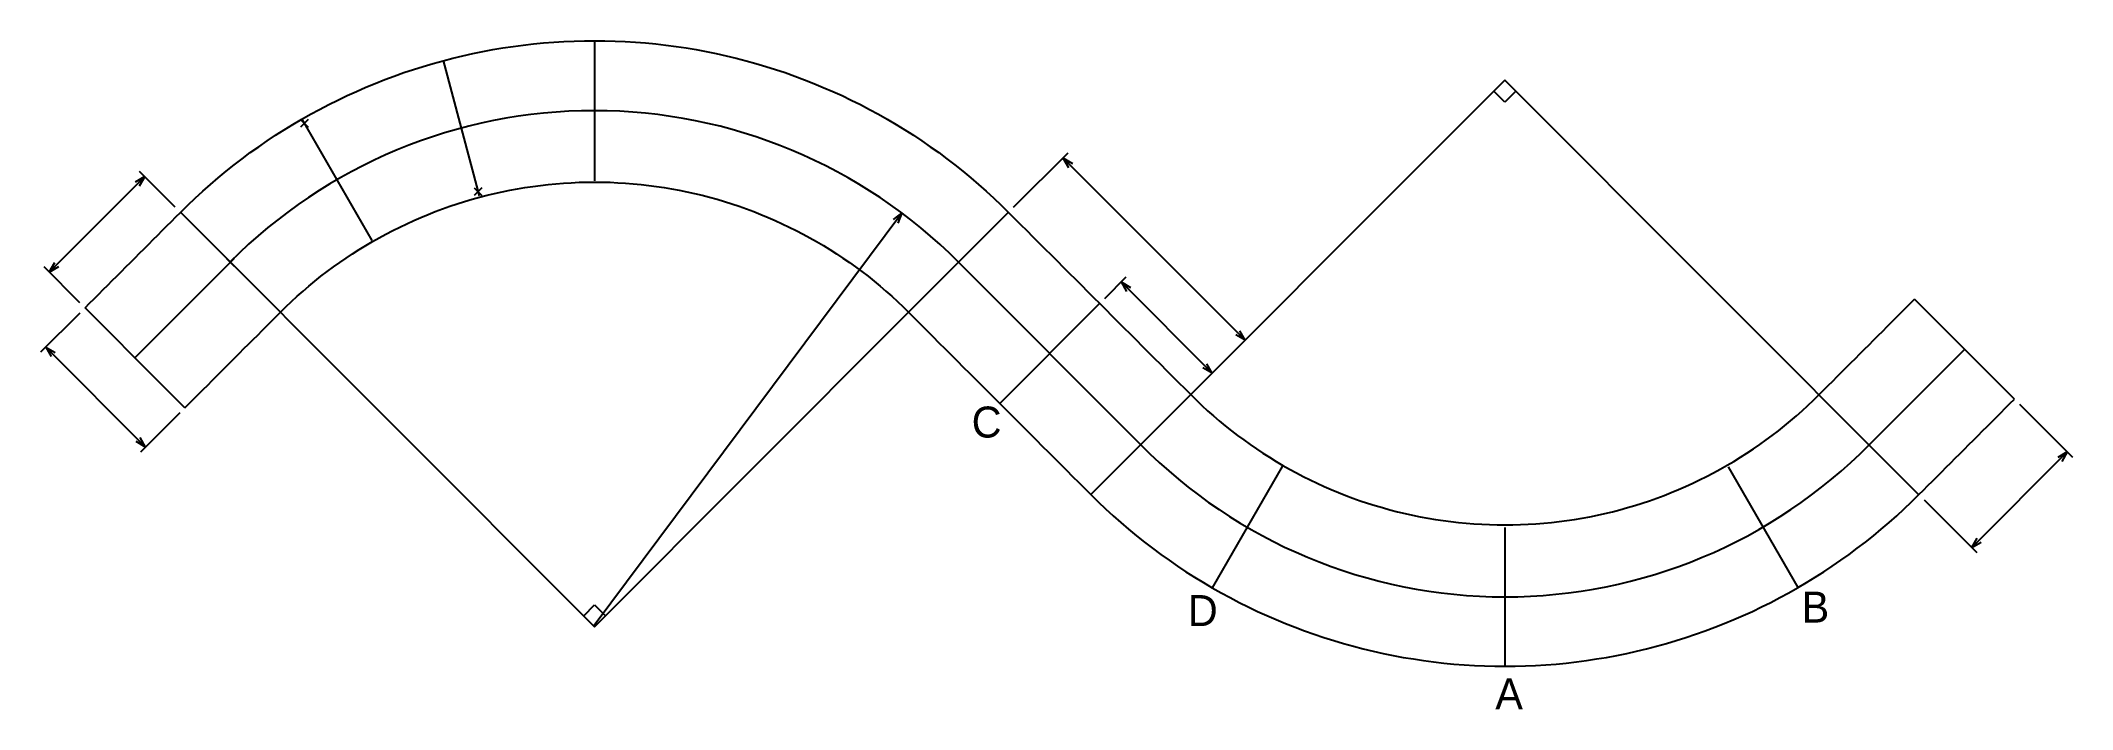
# Model space of a CAD drawing. Extents: x -41 to 615, y 174 to 390.
import ezdxf

# ---------------------------------------------------------------- set-up
doc = ezdxf.new("R2010")
doc.units = 0
doc.layers.get('0').update_dxf_attribs({"linetype": 'CONTINUOUS'})
doc.layers.add('default', color=7, linetype='CONTINUOUS')
doc.layers.add('dims', color=7, linetype='CONTINUOUS')

msp = doc.modelspace()

# ---------------------------------------------------------------- linework, layer by layer
at = {"color": 0, "linetype": 'CONTINUOUS'}
for p, q in [((101.95, 386.775), (105.2, 387.375)), ((105.2, 387.375), (108.45, 387.925)), ((108.45, 387.925), (111.725, 388.4)), ((111.725, 388.4), (115, 388.85)), ((115, 388.85), (118.275, 389.225)), ((118.275, 389.225), (121.575, 389.525)), ((121.575, 389.525), (124.85, 389.8)), ((124.85, 389.8), (128.15, 390)), ((128.15, 390), (131.45, 390.125)), ((131.45, 390.125), (134.75, 390.225)), ((134.75, 390.225), (138.05, 390.25)), ((138.05, 390.25), (141.35, 390.225)), ((141.35, 390.225), (144.65, 390.125)), ((144.65, 390.125), (147.95, 390)), ((147.95, 390), (151.25, 389.775)), ((151.25, 389.775), (154.55, 389.525)), ((154.55, 389.525), (157.825, 389.2)), ((157.825, 389.2), (161.1, 388.825)), ((161.1, 388.825), (164.375, 388.4)), ((164.375, 388.4), (167.65, 387.925)), ((167.65, 387.925), (170.9, 387.375)), ((170.9, 387.375), (174.125, 386.775)), ((76.45, 379.95), (79.575, 381)), ((79.575, 381), (82.725, 381.975)), ((82.725, 381.975), (85.9, 382.925)), ((85.9, 382.925), (89.1, 383.8)), ((89.1, 383.8), (92.275, 384.625)), ((92.275, 384.625), (95.5, 385.4)), ((95.5, 385.4), (98.725, 386.125)), ((98.725, 386.125), (101.95, 386.775)), ((174.125, 386.775), (177.375, 386.125)), ((177.375, 386.125), (180.6, 385.4)), ((180.6, 385.4), (183.8, 384.625)), ((183.8, 384.625), (187, 383.8)), ((187, 383.8), (190.175, 382.925)), ((190.175, 382.925), (193.35, 381.975)), ((193.35, 381.975), (196.475, 380.975)), ((196.475, 380.975), (199.625, 379.95)), ((61.1, 373.9), (64.125, 375.225)), ((64.125, 375.225), (67.175, 376.475)), ((67.175, 376.475), (70.25, 377.7)), ((70.25, 377.7), (73.35, 378.85)), ((73.35, 378.85), (76.45, 379.95)), ((199.625, 379.95), (202.725, 378.85)), ((202.725, 378.85), (205.825, 377.675)), ((205.825, 377.675), (208.875, 376.475)), ((208.875, 376.475), (211.925, 375.2)), ((211.925, 375.2), (214.975, 373.9)), ((46.325, 366.525), (49.225, 368.1)), ((49.225, 368.1), (52.175, 369.625)), ((52.175, 369.625), (55.125, 371.1)), ((55.125, 371.1), (58.1, 372.525)), ((58.1, 372.525), (61.1, 373.9)), ((214.975, 373.9), (217.975, 372.525)), ((217.975, 372.525), (220.95, 371.1)), ((220.95, 371.1), (223.9, 369.625)), ((223.9, 369.625), (226.825, 368.1)), ((226.825, 368.1), (229.725, 366.525)), ((35.025, 359.725), (37.8, 361.5)), ((37.8, 361.5), (40.625, 363.225)), ((40.625, 363.225), (43.475, 364.9)), ((43.475, 364.9), (46.325, 366.525)), ((229.725, 366.525), (232.6, 364.9)), ((232.6, 364.9), (235.45, 363.225)), ((235.45, 363.225), (238.25, 361.5)), ((238.25, 361.5), (241.05, 359.725)), ((26.85, 354.125), (29.55, 356.05)), ((29.55, 356.05), (32.275, 357.9)), ((32.275, 357.9), (35.025, 359.725)), ((241.05, 359.725), (243.8, 357.9)), ((243.8, 357.9), (246.5, 356.05)), ((246.5, 356.05), (249.2, 354.125)), ((16.45, 346), (19, 348.1)), ((19, 348.1), (21.6, 350.15)), ((21.6, 350.15), (24.2, 352.175)), ((24.2, 352.175), (26.85, 354.125)), ((249.2, 354.125), (251.85, 352.175)), ((251.85, 352.175), (254.45, 350.15)), ((254.45, 350.15), (257.05, 348.1)), ((257.05, 348.1), (259.6, 346)), ((9.05, 339.45), (11.475, 341.675)), ((11.475, 341.675), (13.95, 343.85)), ((13.95, 343.85), (16.45, 346)), ((105.75, 340.95), (108.2, 341.5)), ((108.2, 341.5), (110.65, 342)), ((110.65, 342), (113.125, 342.45)), ((113.125, 342.45), (115.575, 342.875)), ((115.575, 342.875), (118.075, 343.225)), ((118.075, 343.225), (120.55, 343.55)), ((120.55, 343.55), (123.05, 343.85)), ((123.05, 343.85), (125.55, 344.075)), ((125.55, 344.075), (128.025, 344.275)), ((128.025, 344.275), (130.525, 344.425)), ((130.525, 344.425), (133.025, 344.55)), ((133.025, 344.55), (135.525, 344.6)), ((135.525, 344.6), (138.05, 344.625)), ((138.05, 344.625), (140.55, 344.6)), ((140.55, 344.6), (143.05, 344.55)), ((143.05, 344.55), (145.55, 344.425)), ((145.55, 344.425), (148.05, 344.275)), ((148.05, 344.275), (150.55, 344.075)), ((150.55, 344.075), (153.05, 343.85)), ((153.05, 343.85), (155.55, 343.55)), ((155.55, 343.55), (158.025, 343.225)), ((158.025, 343.225), (160.5, 342.85)), ((160.5, 342.85), (162.95, 342.45)), ((162.95, 342.45), (165.425, 341.975)), ((165.425, 341.975), (167.875, 341.475)), ((167.875, 341.475), (170.325, 340.95)), ((259.6, 346), (262.1, 343.85)), ((262.1, 343.85), (264.575, 341.675)), ((264.575, 341.675), (267, 339.45)), ((2.825, 333.4), (4.3, 334.85)), ((4.3, 334.85), (6.65, 337.175)), ((6.65, 337.175), (9.05, 339.45)), ((84.275, 334.175), (86.6, 335.1)), ((86.6, 335.1), (88.95, 335.975)), ((88.95, 335.975), (91.3, 336.8)), ((91.3, 336.8), (93.675, 337.6)), ((93.675, 337.6), (96.075, 338.35)), ((96.075, 338.35), (98.475, 339.075)), ((98.475, 339.075), (100.9, 339.75)), ((100.9, 339.75), (103.325, 340.375)), ((103.325, 340.375), (105.75, 340.95)), ((170.325, 340.95), (172.75, 340.35)), ((172.75, 340.35), (175.175, 339.725)), ((175.175, 339.725), (177.6, 339.075)), ((177.6, 339.075), (180, 338.35)), ((180, 338.35), (182.375, 337.6)), ((182.375, 337.6), (184.75, 336.8)), ((184.75, 336.8), (187.125, 335.975)), ((187.125, 335.975), (189.45, 335.1)), ((189.45, 335.1), (191.8, 334.175)), ((267, 339.45), (269.4, 337.175)), ((269.4, 337.175), (271.75, 334.85)), ((271.75, 334.85), (273.725, 332.9)), ((-3.05, 327.525), (-1.5752, 328.975)), ((-1.5752, 328.975), (-0.1001, 330.45)), ((-0.1001, 330.45), (1.35, 331.925)), ((1.35, 331.925), (2.825, 333.4)), ((70.65, 327.825), (72.875, 328.975)), ((72.875, 328.975), (75.125, 330.1)), ((75.125, 330.1), (77.375, 331.175)), ((77.375, 331.175), (79.675, 332.225)), ((79.675, 332.225), (81.975, 333.225)), ((81.975, 333.225), (84.275, 334.175)), ((191.8, 334.175), (194.1, 333.225)), ((194.1, 333.225), (196.4, 332.225)), ((196.4, 332.225), (198.675, 331.175)), ((198.675, 331.175), (200.95, 330.1)), ((200.95, 330.1), (203.175, 328.975)), ((203.175, 328.975), (205.4, 327.825)), ((273.725, 332.9), (275.675, 330.925)), ((275.675, 330.925), (277.65, 328.975)), ((277.65, 328.975), (279.6, 327)), ((-10.375, 320.175), (-8.925, 321.65)), ((-8.925, 321.65), (-7.4502, 323.1)), ((-7.4502, 323.1), (-5.9751, 324.575)), ((-5.9751, 324.575), (-4.5, 326.05)), ((-4.5, 326.05), (-3.05, 327.525)), ((59.875, 321.475), (61.975, 322.825)), ((61.975, 322.825), (64.125, 324.125)), ((64.125, 324.125), (66.275, 325.4)), ((66.275, 325.4), (68.45, 326.625)), ((68.45, 326.625), (70.65, 327.825)), ((205.4, 327.825), (207.6, 326.625)), ((207.6, 326.625), (209.775, 325.4)), ((209.775, 325.4), (211.95, 324.125)), ((211.95, 324.125), (214.075, 322.825)), ((214.075, 322.825), (216.175, 321.475)), ((279.6, 327), (281.575, 325.05)), ((281.575, 325.05), (283.525, 323.075)), ((283.525, 323.075), (285.5, 321.125)), ((-16.25, 314.3), (-14.8, 315.775)), ((-14.8, 315.775), (-13.3252, 317.25)), ((-13.3252, 317.25), (-11.8501, 318.7)), ((-11.8501, 318.7), (-10.375, 320.175)), ((49.675, 314.2), (51.675, 315.725)), ((51.675, 315.725), (53.675, 317.225)), ((53.675, 317.225), (55.725, 318.675)), ((55.725, 318.675), (57.775, 320.1)), ((57.775, 320.1), (59.875, 321.475)), ((216.175, 321.475), (218.275, 320.1)), ((218.275, 320.1), (220.35, 318.675)), ((220.35, 318.675), (222.375, 317.225)), ((222.375, 317.225), (224.4, 315.725)), ((224.4, 315.725), (226.375, 314.2)), ((285.5, 321.125), (287.45, 319.15)), ((287.45, 319.15), (289.425, 317.2)), ((289.425, 317.2), (291.375, 315.225)), ((291.375, 315.225), (293.35, 313.275)), ((-22.125, 308.425), (-20.6501, 309.9)), ((-20.6501, 309.9), (-19.2002, 311.375)), ((-19.2002, 311.375), (-17.7251, 312.825)), ((-17.7251, 312.825), (-16.25, 314.3)), ((42, 307.775), (43.875, 309.425)), ((43.875, 309.425), (45.775, 311.05)), ((45.775, 311.05), (47.725, 312.65)), ((47.725, 312.65), (49.675, 314.2)), ((226.375, 314.2), (228.35, 312.65)), ((228.35, 312.65), (230.275, 311.05)), ((230.275, 311.05), (232.175, 309.425)), ((232.175, 309.425), (234.05, 307.775)), ((293.35, 313.275), (295.3, 311.3)), ((295.3, 311.3), (297.275, 309.35)), ((297.275, 309.35), (299.225, 307.375)), ((-25.4529, 302.941), (-26.5283, 304.017)), ((-26.5251, 304.025), (-25.0752, 305.5)), ((-24.3774, 301.866), (-25.4529, 302.941)), ((-25.0752, 305.5), (-23.6001, 306.95)), ((-23.6001, 306.95), (-22.125, 308.425)), ((35.1, 301.125), (36.55, 302.6)), ((36.55, 302.6), (38.35, 304.35)), ((38.35, 304.35), (40.15, 306.075)), ((40.15, 306.075), (42, 307.775)), ((234.05, 307.775), (235.9, 306.075)), ((235.9, 306.075), (237.7, 304.35)), ((237.7, 304.35), (239.5, 302.6)), ((239.5, 302.6), (241.45, 300.625)), ((299.225, 307.375), (301.2, 305.425)), ((301.2, 305.425), (303.15, 303.45)), ((303.15, 303.45), (305.125, 301.5)), ((558.525, 300.95), (560, 302.425)), ((560, 302.425), (561.475, 303.875)), ((561.475, 303.875), (562.925, 305.35)), ((562.925, 305.35), (564.4, 306.825)), ((565.479, 305.74), (564.404, 306.816)), ((566.561, 304.665), (565.479, 305.74)), ((567.625, 303.589), (566.561, 304.665)), ((568.7, 302.514), (567.625, 303.589)), ((569.775, 301.438), (568.7, 302.514)), ((-23.302, 300.784), (-24.3774, 301.866)), ((-22.2266, 299.709), (-23.302, 300.784)), ((-21.1628, 298.645), (-22.2266, 299.709)), ((-20.0813, 297.57), (-21.1628, 298.645)), ((-19.0059, 296.494), (-20.0813, 297.57)), ((-17.9304, 295.419), (-19.0059, 296.494)), ((-16.855, 294.343), (-17.9304, 295.419)), ((29.225, 295.25), (30.675, 296.725)), ((30.675, 296.725), (32.15, 298.2)), ((32.15, 298.2), (33.625, 299.65)), ((33.625, 299.65), (35.1, 301.125)), ((241.45, 300.625), (243.425, 298.675)), ((243.425, 298.675), (245.375, 296.7)), ((245.375, 296.7), (247.35, 294.75)), ((305.125, 301.5), (307.075, 299.525)), ((307.075, 299.525), (309.05, 297.575)), ((309.05, 297.575), (311, 295.625)), ((311, 295.625), (312.95, 293.65)), ((552.65, 295.075), (554.125, 296.55)), ((554.125, 296.55), (555.575, 298.025)), ((555.575, 298.025), (557.05, 299.475)), ((557.05, 299.475), (558.525, 300.95)), ((570.851, 300.363), (569.775, 301.438)), ((571.926, 299.288), (570.851, 300.363)), ((573.002, 298.212), (571.926, 299.288)), ((574.077, 297.148), (573.002, 298.212)), ((575.153, 296.073), (574.077, 297.148)), ((576.228, 294.991), (575.153, 296.073)), ((-15.7795, 293.268), (-16.855, 294.343)), ((-14.7041, 292.192), (-15.7795, 293.268)), ((-13.6287, 291.117), (-14.7041, 292.192)), ((-12.5532, 290.042), (-13.6287, 291.117)), ((-11.4778, 288.966), (-12.5532, 290.042)), ((-10.4023, 287.891), (-11.4778, 288.966)), ((21.875, 287.9), (23.35, 289.375)), ((23.35, 289.375), (24.8, 290.85)), ((24.8, 290.85), (26.275, 292.325)), ((26.275, 292.325), (27.75, 293.8)), ((27.75, 293.8), (29.225, 295.25)), ((247.35, 294.75), (249.3, 292.775)), ((249.3, 292.775), (251.275, 290.825)), ((251.275, 290.825), (253.225, 288.85)), ((253.225, 288.85), (255.2, 286.9)), ((312.95, 293.65), (314.925, 291.675)), ((314.925, 291.675), (316.9, 289.725)), ((316.9, 289.725), (318.85, 287.775)), ((545.3, 287.725), (546.775, 289.2)), ((546.775, 289.2), (548.25, 290.675)), ((548.25, 290.675), (549.725, 292.125)), ((549.725, 292.125), (551.175, 293.6)), ((551.175, 293.6), (552.65, 295.075)), ((577.303, 293.916), (576.228, 294.991)), ((578.379, 292.841), (577.303, 293.916)), ((579.454, 291.765), (578.379, 292.841)), ((580.53, 290.69), (579.454, 291.765)), ((581.605, 289.614), (580.53, 290.69)), ((582.681, 288.539), (581.605, 289.614)), ((-9.3269, 286.815), (-10.4023, 287.891)), ((-8.2515, 285.74), (-9.3269, 286.815)), ((-7.176, 284.664), (-8.2515, 285.74)), ((-6.1006, 283.589), (-7.176, 284.664)), ((-5.0251, 282.513), (-6.1006, 283.589)), ((-3.9497, 281.438), (-5.0251, 282.513)), ((16, 282.05), (17.475, 283.5)), ((17.475, 283.5), (18.95, 284.975)), ((18.95, 284.975), (20.4, 286.45)), ((20.4, 286.45), (21.875, 287.9)), ((255.2, 286.9), (257.15, 284.925)), ((257.15, 284.925), (259.125, 282.975)), ((259.125, 282.975), (261.075, 281)), ((318.85, 287.775), (320.825, 285.8)), ((320.825, 285.8), (322.775, 283.825)), ((322.775, 283.825), (324.75, 281.875)), ((539.45, 281.85), (540.9, 283.325)), ((540.9, 283.325), (542.375, 284.8)), ((542.375, 284.8), (543.85, 286.275)), ((543.85, 286.275), (545.3, 287.725)), ((583.756, 287.463), (582.681, 288.539)), ((584.832, 286.388), (583.756, 287.463)), ((585.907, 285.312), (584.832, 286.388)), ((586.982, 284.237), (585.907, 285.312)), ((588.058, 283.162), (586.982, 284.237)), ((589.139, 282.086), (588.058, 283.162)), ((-2.8743, 280.363), (-3.9497, 281.438)), ((-1.7988, 279.287), (-2.8743, 280.363)), ((-0.7234, 278.212), (-1.7988, 279.287)), ((0.352, 277.13), (-0.7234, 278.212)), ((1.416, 276.066), (0.352, 277.13)), ((2.491, 274.991), (1.416, 276.066)), ((8.65, 274.7), (10.125, 276.175)), ((10.125, 276.175), (11.6, 277.625)), ((11.6, 277.625), (13.075, 279.1)), ((13.075, 279.1), (14.525, 280.575)), ((14.525, 280.575), (16, 282.05)), ((261.075, 281), (263.05, 279.05)), ((263.05, 279.05), (265, 277.1)), ((265, 277.1), (266.975, 275.125)), ((324.75, 281.875), (326.7, 279.9)), ((326.7, 279.9), (328.675, 277.95)), ((328.675, 277.95), (330.625, 276)), ((330.625, 276), (332.425, 274.225)), ((531.775, 274.225), (533.55, 276)), ((533.55, 276), (535.025, 277.45)), ((535.025, 277.45), (536.5, 278.925)), ((536.5, 278.925), (537.975, 280.4)), ((537.975, 280.4), (539.45, 281.85)), ((590.203, 281.011), (589.139, 282.086)), ((591.279, 279.935), (590.203, 281.011)), ((592.354, 278.86), (591.279, 279.935)), ((593.429, 277.784), (592.354, 278.86)), ((594.505, 276.709), (593.429, 277.784)), ((595.58, 275.634), (594.505, 276.709)), ((596.656, 274.57), (595.58, 275.634)), ((3.573, 273.916), (2.491, 274.991)), ((4.648, 272.84), (3.573, 273.916)), ((5.724, 271.765), (4.648, 272.84)), ((5.725, 271.775), (7.2, 273.225)), ((7.2, 273.225), (8.65, 274.7)), ((266.975, 275.125), (268.925, 273.15)), ((268.925, 273.15), (270.9, 271.2)), ((270.9, 271.2), (272.85, 269.25)), ((272.85, 269.25), (274.825, 267.275)), ((332.425, 274.225), (334.225, 272.5)), ((334.225, 272.5), (336.075, 270.825)), ((336.075, 270.825), (337.95, 269.15)), ((337.95, 269.15), (339.85, 267.525)), ((524.35, 267.525), (526.25, 269.15)), ((526.25, 269.15), (528.125, 270.825)), ((528.125, 270.825), (529.95, 272.5)), ((529.95, 272.5), (531.775, 274.225)), ((590.775, 268.675), (592.25, 270.15)), ((592.25, 270.15), (593.725, 271.625)), ((593.725, 271.625), (595.2, 273.1)), ((595.2, 273.1), (596.65, 274.575)), ((274.825, 267.275), (276.775, 265.3)), ((276.775, 265.3), (278.75, 263.35)), ((278.75, 263.35), (280.7, 261.4)), ((339.85, 267.525), (341.775, 265.95)), ((341.775, 265.95), (343.75, 264.375)), ((343.75, 264.375), (345.725, 262.85)), ((345.725, 262.85), (347.75, 261.375)), ((516.45, 261.375), (518.45, 262.85)), ((518.45, 262.85), (520.45, 264.375)), ((520.45, 264.375), (522.4, 265.95)), ((522.4, 265.95), (524.35, 267.525)), ((583.45, 261.35), (584.925, 262.825)), ((584.925, 262.825), (586.375, 264.275)), ((586.375, 264.275), (587.85, 265.75)), ((587.85, 265.75), (589.325, 267.225)), ((589.325, 267.225), (590.775, 268.675)), ((280.7, 261.4), (282.675, 259.425)), ((282.675, 259.425), (284.625, 257.475)), ((284.625, 257.475), (286.6, 255.5)), ((347.75, 261.375), (349.775, 259.9)), ((349.775, 259.9), (351.85, 258.5)), ((351.85, 258.5), (353.925, 257.1)), ((353.925, 257.1), (356.05, 255.775)), ((508.15, 255.775), (510.25, 257.1)), ((510.25, 257.1), (512.35, 258.5)), ((512.35, 258.5), (514.4, 259.925)), ((514.4, 259.925), (516.45, 261.375)), ((577.575, 255.475), (579.025, 256.95)), ((579.025, 256.95), (580.5, 258.4)), ((580.5, 258.4), (581.975, 259.875)), ((581.975, 259.875), (583.45, 261.35)), ((286.6, 255.5), (288.55, 253.55)), ((288.55, 253.55), (290.525, 251.575)), ((290.525, 251.575), (292.475, 249.625)), ((292.475, 249.625), (294.45, 247.65)), ((356.05, 255.775), (358.175, 254.45)), ((358.175, 254.45), (360.35, 253.175)), ((360.35, 253.175), (362.525, 251.95)), ((362.525, 251.95), (364.725, 250.75)), ((364.725, 250.75), (366.95, 249.6)), ((366.95, 249.6), (369.175, 248.475)), ((495, 248.475), (497.25, 249.6)), ((497.25, 249.6), (499.475, 250.75)), ((499.475, 250.75), (501.675, 251.95)), ((501.675, 251.95), (503.85, 253.2)), ((503.85, 253.2), (506, 254.45)), ((506, 254.45), (508.15, 255.775)), ((570.225, 248.125), (571.7, 249.6)), ((571.7, 249.6), (573.175, 251.075)), ((573.175, 251.075), (574.625, 252.55)), ((574.625, 252.55), (576.1, 254)), ((576.1, 254), (577.575, 255.475)), ((294.45, 247.65), (296.4, 245.7)), ((296.4, 245.7), (298.375, 243.725)), ((298.375, 243.725), (300.725, 241.425)), ((369.175, 248.475), (371.45, 247.4)), ((371.45, 247.4), (373.725, 246.375)), ((373.725, 246.375), (376.025, 245.375)), ((376.025, 245.375), (378.35, 244.4)), ((378.35, 244.4), (380.675, 243.5)), ((380.675, 243.5), (383.025, 242.6)), ((481.175, 242.625), (483.525, 243.5)), ((483.525, 243.5), (485.85, 244.4)), ((485.85, 244.4), (488.175, 245.375)), ((488.175, 245.375), (490.475, 246.375)), ((490.475, 246.375), (492.75, 247.4)), ((492.75, 247.4), (495, 248.475)), ((563.475, 241.425), (565.825, 243.725)), ((565.825, 243.725), (567.3, 245.2)), ((567.3, 245.2), (568.75, 246.675)), ((568.75, 246.675), (570.225, 248.125)), ((300.725, 241.425), (303.125, 239.15)), ((303.125, 239.15), (305.55, 236.9)), ((305.55, 236.9), (308.025, 234.725)), ((383.025, 242.6), (385.375, 241.775)), ((385.375, 241.775), (387.75, 240.975)), ((387.75, 240.975), (390.15, 240.225)), ((390.15, 240.225), (392.55, 239.525)), ((392.55, 239.525), (394.975, 238.85)), ((394.975, 238.85), (397.4, 238.225)), ((397.4, 238.225), (399.825, 237.625)), ((399.825, 237.625), (402.275, 237.1)), ((402.275, 237.1), (404.725, 236.6)), ((404.725, 236.6), (407.175, 236.15)), ((457.025, 236.15), (459.5, 236.6)), ((459.5, 236.6), (461.95, 237.1)), ((461.95, 237.1), (464.4, 237.65)), ((464.4, 237.65), (466.825, 238.225)), ((466.825, 238.225), (469.25, 238.85)), ((469.25, 238.85), (471.675, 239.525)), ((471.675, 239.525), (474.075, 240.225)), ((474.075, 240.225), (476.45, 241)), ((476.45, 241), (478.825, 241.775)), ((478.825, 241.775), (481.175, 242.625)), ((556.175, 234.725), (558.65, 236.9)), ((558.65, 236.9), (561.075, 239.15)), ((561.075, 239.15), (563.475, 241.425)), ((308.025, 234.725), (310.525, 232.575)), ((310.525, 232.575), (313.075, 230.475)), ((313.075, 230.475), (315.65, 228.425)), ((407.175, 236.15), (409.65, 235.725)), ((409.65, 235.725), (412.125, 235.35)), ((412.125, 235.35), (414.625, 235.025)), ((414.625, 235.025), (417.125, 234.75)), ((417.125, 234.75), (419.6, 234.5)), ((419.6, 234.5), (422.1, 234.3)), ((422.1, 234.3), (424.6, 234.15)), ((424.6, 234.15), (427.1, 234.05)), ((427.1, 234.05), (429.6, 233.975)), ((429.6, 233.975), (432.125, 233.95)), ((432.125, 233.95), (434.625, 233.975)), ((434.625, 233.975), (437.125, 234.05)), ((437.125, 234.05), (439.625, 234.15)), ((439.625, 234.15), (442.125, 234.3)), ((442.125, 234.3), (444.625, 234.5)), ((444.625, 234.5), (447.125, 234.75)), ((447.125, 234.75), (449.6, 235.025)), ((449.6, 235.025), (452.075, 235.35)), ((452.075, 235.35), (454.55, 235.725)), ((454.55, 235.725), (457.025, 236.15)), ((548.525, 228.425), (551.125, 230.475)), ((551.125, 230.475), (553.65, 232.575)), ((553.65, 232.575), (556.175, 234.725)), ((315.65, 228.425), (318.275, 226.425)), ((318.275, 226.425), (320.925, 224.45)), ((320.925, 224.45), (323.625, 222.55)), ((540.575, 222.55), (543.25, 224.45)), ((543.25, 224.45), (545.925, 226.425)), ((545.925, 226.425), (548.525, 228.425)), ((323.625, 222.55), (326.325, 220.675)), ((326.325, 220.675), (329.075, 218.85)), ((329.075, 218.85), (331.875, 217.075)), ((331.875, 217.075), (334.7, 215.35)), ((529.5, 215.35), (532.325, 217.075)), ((532.325, 217.075), (535.1, 218.85)), ((535.1, 218.85), (537.85, 220.675)), ((537.85, 220.675), (540.575, 222.55)), ((334.7, 215.35), (337.525, 213.675)), ((337.525, 213.675), (340.4, 212.05)), ((340.4, 212.05), (343.3, 210.475)), ((343.3, 210.475), (346.225, 208.95)), ((517.95, 208.95), (520.9, 210.475)), ((520.9, 210.475), (523.8, 212.05)), ((523.8, 212.05), (526.65, 213.675)), ((526.65, 213.675), (529.5, 215.35)), ((346.225, 208.95), (349.175, 207.475)), ((349.175, 207.475), (352.175, 206.05)), ((352.175, 206.05), (355.175, 204.675)), ((355.175, 204.675), (358.2, 203.375)), ((506, 203.375), (509.025, 204.7)), ((509.025, 204.7), (512.025, 206.05)), ((512.025, 206.05), (515, 207.475)), ((515, 207.475), (517.95, 208.95)), ((358.2, 203.375), (361.25, 202.1)), ((361.25, 202.1), (364.325, 200.9)), ((364.325, 200.9), (367.4, 199.75)), ((367.4, 199.75), (370.525, 198.65)), ((370.525, 198.65), (373.65, 197.6)), ((373.65, 197.6), (376.8, 196.6)), ((487.4, 196.6), (490.55, 197.6)), ((490.55, 197.6), (493.675, 198.65)), ((493.675, 198.65), (496.8, 199.75)), ((496.8, 199.75), (499.875, 200.9)), ((499.875, 200.9), (502.95, 202.1)), ((502.95, 202.1), (506, 203.375)), ((376.8, 196.6), (379.975, 195.65)), ((379.975, 195.65), (383.15, 194.775)), ((383.15, 194.775), (386.35, 193.95)), ((386.35, 193.95), (389.575, 193.175)), ((389.575, 193.175), (392.775, 192.475)), ((392.775, 192.475), (396.025, 191.8)), ((396.025, 191.8), (399.275, 191.2)), ((399.275, 191.2), (402.525, 190.675)), ((402.525, 190.675), (405.8, 190.175)), ((458.45, 190.175), (461.7, 190.675)), ((461.7, 190.675), (464.95, 191.2)), ((464.95, 191.2), (468.2, 191.8)), ((468.2, 191.8), (471.425, 192.475)), ((471.425, 192.475), (474.65, 193.2)), ((474.65, 193.2), (477.875, 193.95)), ((477.875, 193.95), (481.075, 194.775)), ((481.075, 194.775), (484.25, 195.675)), ((484.25, 195.675), (487.4, 196.6)), ((405.8, 190.175), (409.075, 189.75)), ((409.075, 189.75), (412.35, 189.375)), ((412.35, 189.375), (415.625, 189.05)), ((415.625, 189.05), (418.925, 188.8)), ((418.925, 188.8), (422.225, 188.6)), ((422.225, 188.6), (425.525, 188.45)), ((425.525, 188.45), (428.825, 188.375)), ((428.825, 188.375), (432.125, 188.325)), ((432.125, 188.325), (435.425, 188.375)), ((435.425, 188.375), (438.725, 188.45)), ((438.725, 188.45), (442.025, 188.6)), ((442.025, 188.6), (445.325, 188.8)), ((445.325, 188.8), (448.6, 189.05)), ((448.6, 189.05), (451.9, 189.375)), ((451.9, 189.375), (455.175, 189.75)), ((455.175, 189.75), (458.45, 190.175))]:
    msp.add_line(p, q, dxfattribs=at)
at = {"layer": 'default', "color": 0, "linetype": 'CONTINUOUS'}
for p, q in [((43.010223, 364.809139), (45.510223, 362.309139)), ((45.510223, 364.809139), (43.010223, 362.309139)), ((99.178574, 342.794183), (101.678574, 340.294183)), ((101.678574, 342.794183), (99.178574, 340.294183)), ((19.17835, 319.97165), (21.67835, 317.47165)), ((21.67835, 319.97165), (19.17835, 317.47165))]:
    msp.add_line(p, q, dxfattribs=at)
at = {"layer": 'dims', "color": 0, "linetype": 'CONTINUOUS'}
for p, q in [((138.064316, 390.274672), (138.064316, 345.073855)), ((89.098603, 383.828213), (100.786947, 340.206718)), ((432.048189, 377.501811), (298.375, 243.725)), ((565.837607, 243.712393), (432.048189, 377.501811)), ((432.049559, 370.429373), (428.512655, 373.966277)), ((435.585092, 373.967648), (432.049559, 370.429373)), ((43.469822, 364.928153), (66.074423, 325.775836)), ((2.623047, 336.525609), (-8.92636, 348.065691)), ((273.413427, 336.514134), (290.985892, 354.094064)), ((348.197465, 293.57993), (289.322465, 352.42993)), ((289.322465, 352.42993), (292.3794, 350.665873)), ((289.322465, 352.42993), (291.08782, 349.373745)), ((-38.074508, 315.565082), (-7.261908, 346.402582)), ((-7.261908, 346.402582), (-10.317755, 344.636642)), ((-7.261908, 346.402582), (-9.025379, 343.345309)), ((4.2875, 334.8625), (138.064316, 201.085684)), ((239.5, 302.6), (271.762575, 334.887585)), ((137.9256, 201.634572), (237.270273, 334.675295)), ((237.270273, 334.675295), (234.498583, 332.490237)), ((237.270273, 334.675295), (235.962448, 331.397134)), ((-28.189553, 305.688109), (-39.73896, 317.228191)), ((-38.074508, 315.565082), (-36.311037, 318.622355)), ((-38.074508, 315.565082), (-35.018661, 317.331022)), ((302.863781, 307.088781), (309.810818, 314.035818)), ((308.147037, 312.372037), (337.572037, 282.947037)), ((308.147037, 312.372037), (311.203597, 310.607331)), ((308.147037, 312.372037), (309.911743, 309.315477)), ((-28.192073, 302.353212), (-40.878956, 289.666211)), ((138.064316, 201.085684), (239.5, 302.6)), ((268.921523, 273.14651), (301.184097, 305.434095)), ((348.197465, 293.57993), (345.14053, 295.343987)), ((348.197465, 293.57993), (346.43211, 296.636115)), ((-39.215183, 291.329999), (-6.962883, 259.077999)), ((-39.215183, 291.329999), (-36.158615, 289.565307)), ((-39.215183, 291.329999), (-37.450463, 288.273447)), ((332.288427, 277.664134), (349.860892, 295.244064)), ((332.288781, 277.663781), (339.235818, 284.610818)), ((337.572037, 282.947037), (334.515477, 284.711743)), ((337.572037, 282.947037), (335.807331, 286.003597)), ((4.060227, 270.101212), (-8.626656, 257.414211)), ((598.31492, 272.912367), (615.389073, 255.852055)), ((-6.962883, 259.077999), (-10.019451, 260.842691)), ((-6.962883, 259.077999), (-8.727603, 262.134551)), ((613.724618, 257.515161), (582.899153, 226.664688)), ((613.724618, 257.515161), (610.668773, 255.749216)), ((613.724618, 257.515161), (611.961151, 254.457885)), ((360.095863, 252.765142), (337.55379, 213.686167)), ((504.172347, 252.690807), (526.669499, 213.75944)), ((567.489455, 242.061894), (584.563608, 225.001582)), ((432.104144, 233.081016), (432.121461, 188.386103)), ((582.899153, 226.664688), (584.662619, 229.721963)), ((582.899153, 226.664688), (585.954997, 228.430633)), ((134.527413, 204.619848), (138.062946, 208.158122)), ((138.062946, 208.158122), (141.59985, 204.621218))]:
    msp.add_line(p, q, dxfattribs=at)
at = {"layer": 'dims', "color": 0}
for p, q in [((20.42835, 318.72165), (-10.40175, 287.89155)), ((255.631287, 318.743792), (314.474333, 259.836813)), ((549.742914, 259.807086), (580.563299, 290.627471))]:
    msp.add_line(p, q, dxfattribs=at)
for centre, radius, start, end in [((137.9256, 201.634572), 166.039749, 44.85446, 135.100083), ((432.123331, 376.225814), 165.492255, 224.691538, 315.293983)]:
    msp.add_arc(centre, radius, start, end, dxfattribs=at)
at = {"layer": 'dims', "color": 0, "linetype": 'CONTINUOUS'}
msp.add_point((20.42835, 318.72165), dxfattribs=at)

# ---------------------------------------------------------------- texts
at = {"layer": 'default', "color": 0, "linetype": 'CONTINUOUS'}
for s, p in [('C', (259.85782, 262.158169)), ('D', (329.675941, 201.300662)), ('B', (527.929537, 202.420739)), ('A', (428.989419, 174.418819))]:
    msp.add_text(s, height=10, dxfattribs=at).set_placement(p)

doc.saveas('drawing.dxf')
